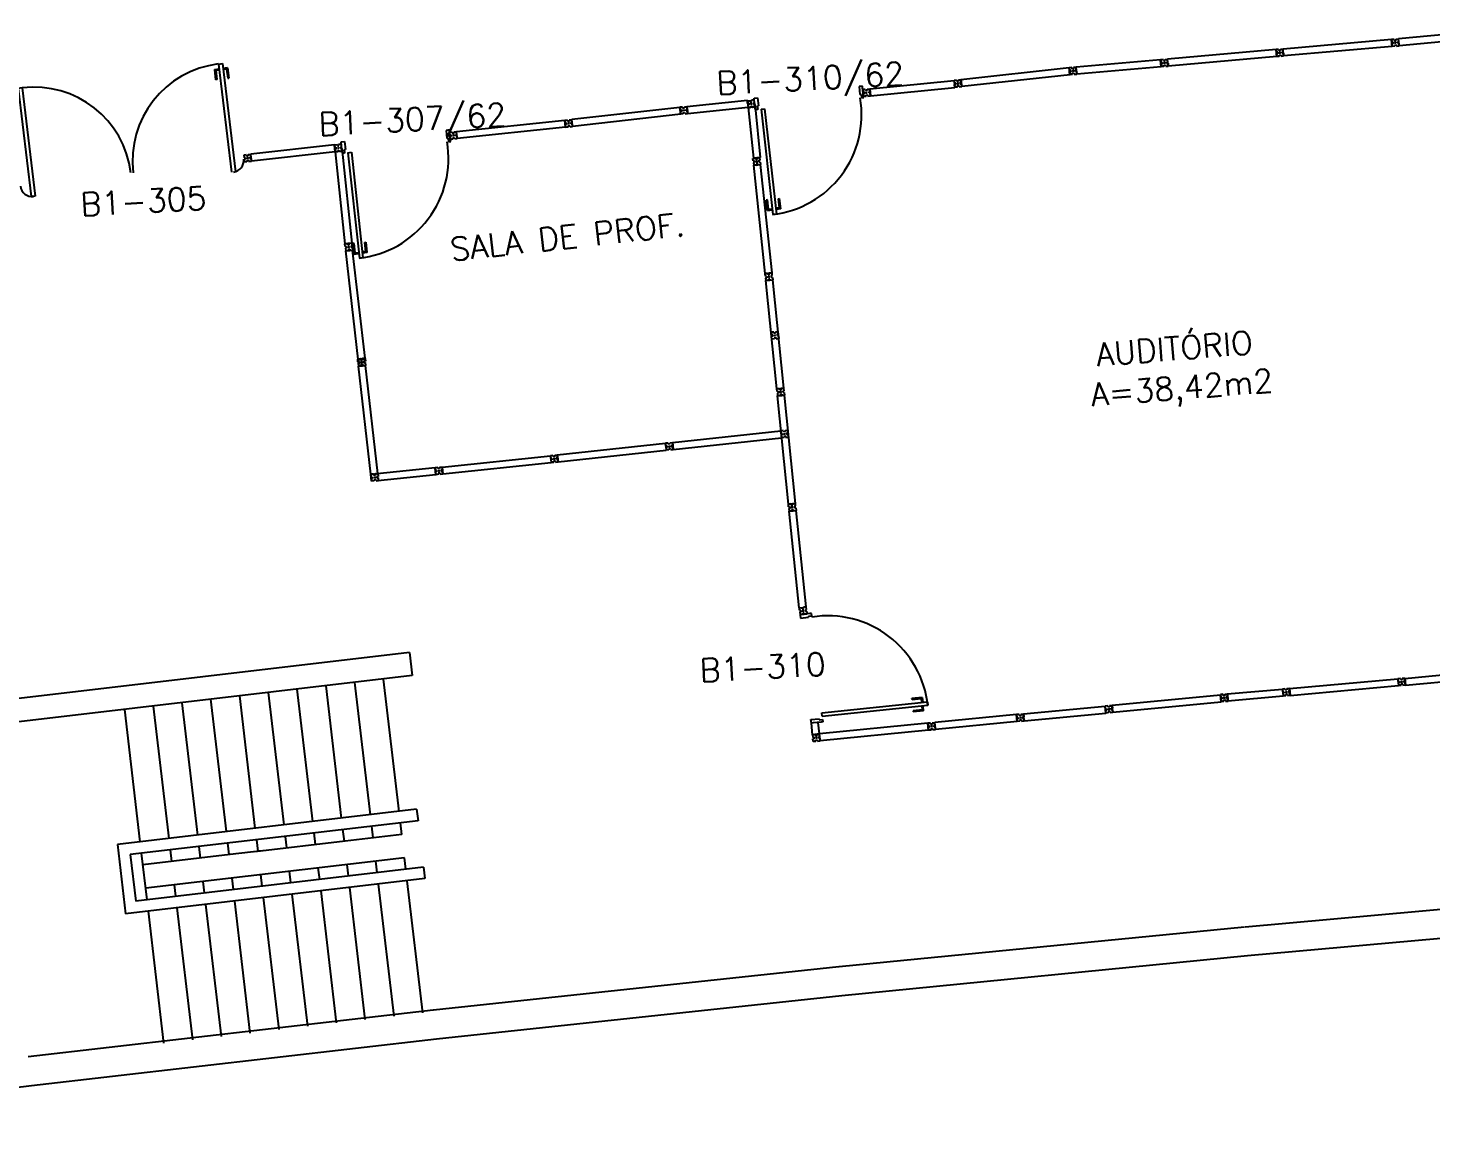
# Model space of a CAD drawing. Header units: millimetres. Extents: x 2958 to 3256, y 1036 to 1150.
# Drawn here: x 3063.24 to 3075.35, y 1120.84 to 1130.4 of the extents above; entities that cross this region are included whole.
import ezdxf

# ---------------------------------------------------------------- set-up
doc = ezdxf.new("R2010")
doc.units = ezdxf.units.MM
for name, color, linetype in [('BANC', 2, 'Continuous'), ('DIV', 2, 'Continuous'), ('ESC', 1, 'Continuous'), ('TEXTO', 2, 'Continuous'), ('TEXTO-ENDEREÇO', 2, 'Continuous'), ('ÁREA', 2, 'Continuous')]:
    doc.layers.add(name, color=color, linetype=linetype)
doc.styles.add('UNB-100', font='simplex.shx', dxfattribs={"height": 0.2})
doc.styles.add('UNB-100-1', font='simplex.shx', dxfattribs={"height": 0.2})

# ---------------------------------------------------------------- blocks, each defined once
blk = doc.blocks.new('DIVMT-SLC')
for p, q in [((-0.03, 0.03), (-0.03, 0.006)), ((-0.008, 0.03), (-0.03, 0.03)), ((-0.0185, 0.006), (-0.03, 0.006)), ((-0.0185, -0.006), (-0.0185, 0.006)), ((-0.008, 0.03), (-0.008, 0.02)), ((-0.008, 0.02), (0.008, 0.02)), ((-0.0051, 0), (0.0051, 0)), ((0.0051, 0), (-0.0051, 0)), ((-0.0051, 0), (0.0051, 0)), ((0, -0.0051), (0, 0.0051)), ((0, 0.0051), (0, -0.0051)), ((0.008, 0.03), (0.008, 0.02)), ((0.008, 0.03), (0.03, 0.03)), ((0.0205, 0.006), (0.03, 0.006)), ((0.0205, -0.006), (0.0205, 0.006)), ((0.0205, 0.006), (0.0205, -0.006)), ((0.0205, 0.006), (0.03, 0.006)), ((0.97, 0.03), (0.03, 0.03)), ((0.03, 0.006), (0.03, 0.03)), ((0.03, -0.03), (0.03, 0.03)), ((0.03, -0.005), (0.03, 0.005)), ((0.97, -0.03), (0.97, 0.03)), ((0.97, 0.03), (0.97, 0.009)), ((0.97, 0.009), (0.97, 0.027)), ((0.9795, 0.006), (0.97, 0.006)), ((0.97, -0.005), (0.97, 0.005)), ((0.9795, 0.006), (0.9795, -0.006)), ((1.0051, 0), (0.9949, 0)), ((1, 0.0051), (1, -0.0051)), ((-0.0185, -0.006), (-0.03, -0.006)), ((-0.03, -0.03), (-0.03, -0.006)), ((-0.008, -0.03), (-0.03, -0.03)), ((-0.008, -0.03), (-0.008, -0.02)), ((-0.008, -0.02), (0.008, -0.02)), ((0.008, -0.03), (0.008, -0.02)), ((0.008, -0.03), (0.03, -0.03)), ((0.0205, -0.006), (0.03, -0.006)), ((0.0205, -0.006), (0.03, -0.006)), ((0.03, -0.006), (0.03, -0.03)), ((0.97, -0.03), (0.03, -0.03)), ((0.9795, -0.006), (0.97, -0.006)), ((0.97, -0.009), (0.97, -0.027))]:
    blk.add_line(p, q)
blk = doc.blocks.new('PDV2D-SLC')
at = {"layer": 'DIV'}
for p, q in [((0.03, 0.05), (0.06, 0.05)), ((0.03, 0.035), (0.03, 0.05)), ((0.03, -0.035), (0.03, 0.035)), ((0.06, 0.05), (0.06, -0.02)), ((0.941, 0.05), (0.941, -0.02)), ((0.971, 0.05), (0.941, 0.05)), ((0.971, 0.035), (0.971, 0.05)), ((0.971, -0.035), (0.971, 0.035)), ((0.03, -0.05), (0.03, -0.035)), ((0.05, -0.05), (0.03, -0.05)), ((0.05, -0.02), (0.06, -0.02)), ((0.05, -0.02), (0.05, -0.05)), ((0.079, -0.05), (0.109, -0.05)), ((0.079, -0.05), (0.079, -0.965)), ((0.109, -0.05), (0.109, -0.965)), ((0.951, -0.02), (0.941, -0.02)), ((0.951, -0.02), (0.951, -0.05)), ((0.951, -0.05), (0.971, -0.05)), ((0.971, -0.05), (0.971, -0.035)), ((0.109, -0.965), (0.079, -0.965))]:
    blk.add_line(p, q, dxfattribs=at)
at = {"layer": 'DIV', "color": 1}
for p, q in [((0.036, -0.925), (0.036, -0.835)), ((0.046, -0.835), (0.036, -0.835)), ((0.046, -0.915), (0.046, -0.835)), ((0.141, -0.915), (0.141, -0.835)), ((0.141, -0.835), (0.151, -0.835)), ((0.151, -0.925), (0.151, -0.835)), ((0.036, -0.925), (0.076, -0.925)), ((0.046, -0.915), (0.076, -0.915)), ((0.141, -0.915), (0.111, -0.915)), ((0.151, -0.925), (0.111, -0.925))]:
    blk.add_line(p, q, dxfattribs=at)
blk.add_arc((0.076, -0.1), 0.865, 270, 3.3214, dxfattribs=at)
blk = doc.blocks.new('PDVDP-SLC')
for p, q in [((0.112, 0.84), (0.112, -0.1)), ((0.147, 0.84), (0.112, 0.84)), ((0.147, 0.84), (0.147, -0.1)), ((1.853, 0.84), (1.888, 0.84)), ((1.853, 0.84), (1.853, -0.1)), ((1.888, 0.84), (1.888, -0.1)), ((0.009, 0), (-0.009, 0)), ((0, -0.012), (0, 0.01)), ((0.147, -0.1), (0.112, -0.1))]:
    blk.add_line(p, q)
for centre, radius, start, end in [((0.148, -0.002), 0.843, 0, 90), ((1.853, -0.002), 0.843, 90, 180), ((0.131, 0), 0.101, 180, 270), ((1.87, 0), 0.101, 270, 0)]:
    blk.add_arc(centre, radius, start, end)
blk = doc.blocks.new('ESCBSL-SLC')
for p, q in [((0.005, 3.105), (4.007, 3.105)), ((0.005, 3.105), (0.005, 2.905)), ((4.007, 3.105), (4.007, 0.005)), ((0.005, 2.905), (4.007, 2.905)), ((0.254, 1.755), (0.254, 2.905)), ((0.504, 1.755), (0.504, 2.905)), ((0.754, 1.755), (0.754, 2.905)), ((1.004, 1.755), (1.004, 2.905)), ((1.254, 1.755), (1.254, 2.905)), ((1.504, 1.755), (1.504, 2.905)), ((1.754, 1.755), (1.754, 2.905)), ((2.004, 1.755), (2.004, 2.905)), ((2.254, 1.755), (2.254, 2.905)), ((2.504, 1.755), (2.504, 2.905)), ((3.807, 2.905), (3.807, 0.005)), ((3.927, 2.905), (3.927, 0.005)), ((0.102, 1.755), (2.702, 1.755)), ((0.102, 1.755), (0.102, 1.655)), ((2.702, 1.755), (2.702, 1.152)), ((0.102, 1.655), (2.602, 1.655)), ((0.254, 1.555), (0.254, 1.655)), ((0.504, 1.555), (0.504, 1.655)), ((0.754, 1.555), (0.754, 1.655)), ((1.004, 1.555), (1.004, 1.655)), ((1.254, 1.555), (1.254, 1.655)), ((1.504, 1.555), (1.504, 1.655)), ((1.754, 1.555), (1.754, 1.655)), ((2.004, 1.555), (2.004, 1.655)), ((2.254, 1.555), (2.254, 1.655)), ((2.504, 1.252), (2.504, 1.655)), ((2.602, 1.655), (2.602, 1.252)), ((0.254, 1.555), (0.747, 1.555)), ((0.747, 1.555), (1.533, 1.555)), ((1.468, 1.555), (1.745, 1.555)), ((1.745, 1.555), (2.504, 1.555)), ((0.254, 1.352), (2.504, 1.352)), ((0.254, 1.252), (0.254, 1.352)), ((0.504, 1.252), (0.504, 1.352)), ((0.754, 1.252), (0.754, 1.352)), ((1.004, 1.252), (1.004, 1.352)), ((1.254, 1.252), (1.254, 1.352)), ((1.504, 1.252), (1.504, 1.352)), ((1.754, 1.252), (1.754, 1.352)), ((2.004, 1.252), (2.004, 1.352)), ((2.254, 1.252), (2.254, 1.352)), ((0.102, 1.252), (2.602, 1.252)), ((0.102, 1.252), (0.102, 1.152)), ((0.102, 1.152), (2.702, 1.152)), ((0.254, 0.005), (0.254, 1.152)), ((0.504, 0.005), (0.504, 1.152)), ((0.754, 0.005), (0.754, 1.152)), ((1.004, 0.005), (1.004, 1.152)), ((1.254, 0.005), (1.254, 1.152)), ((1.504, 0.005), (1.504, 1.152)), ((1.754, 0.005), (1.754, 1.152)), ((2.004, 0.005), (2.004, 1.152)), ((2.254, 0.005), (2.254, 1.152)), ((2.504, 0.005), (2.504, 1.152))]:
    blk.add_line(p, q)
blk = doc.blocks.new('MTT-SLC')
for p, q in [((-0.008, 0.03), (-0.03, 0.03)), ((-0.03, 0.03), (-0.03, 0.006)), ((-0.0185, 0.006), (-0.03, 0.006)), ((-0.0185, -0.006), (-0.0185, 0.006)), ((-0.008, 0.03), (-0.008, 0.02)), ((-0.008, 0.02), (0.008, 0.02)), ((-0.0051, 0), (0.0051, 0)), ((0, -0.0051), (0, 0.0051)), ((0.008, 0.03), (0.03, 0.03)), ((0.008, 0.03), (0.008, 0.02)), ((0.0205, -0.006), (0.0205, 0.006)), ((0.0205, 0.006), (0.03, 0.006)), ((0.03, 0.006), (0.03, 0.03)), ((-0.03, -0.03), (-0.03, -0.006)), ((-0.0185, -0.006), (-0.03, -0.006)), ((-0.008, -0.03), (-0.03, -0.03)), ((-0.008, -0.02), (0.008, -0.02)), ((-0.008, -0.03), (-0.008, -0.02)), ((0.008, -0.03), (0.008, -0.02)), ((0.008, -0.03), (0.03, -0.03)), ((0.0205, -0.006), (0.03, -0.006)), ((0.03, -0.006), (0.03, -0.03))]:
    blk.add_line(p, q)
blk = doc.blocks.new('MDIVMT-SLC')
for p, q in [((-0.03, 0.03), (-0.03, 0.006)), ((-0.008, 0.03), (-0.03, 0.03)), ((-0.0185, 0.006), (-0.03, 0.006)), ((-0.0185, -0.006), (-0.0185, 0.006)), ((-0.008, 0.03), (-0.008, 0.02)), ((-0.008, 0.02), (0.008, 0.02)), ((-0.0051, 0), (0.0051, 0)), ((-0.0051, 0), (0.0051, 0)), ((0, -0.0051), (0, 0.0051)), ((0, -0.0051), (0, 0.0051)), ((0.008, 0.03), (0.008, 0.02)), ((0.008, 0.03), (0.03, 0.03)), ((0.0205, 0.006), (0.03, 0.006)), ((0.0205, -0.006), (0.0205, 0.006)), ((0.0205, 0.006), (0.03, 0.006)), ((0.0205, -0.006), (0.0205, 0.006)), ((0.03, 0.03), (0.03, -0.03)), ((0.03, 0.03), (0.47, 0.03)), ((0.03, 0.006), (0.03, 0.03)), ((0.03, 0.009), (0.03, 0.027)), ((0.03, 0.005), (0.03, -0.005)), ((0.47, 0.03), (0.47, -0.03)), ((0.4795, 0.006), (0.47, 0.006)), ((0.47, 0.005), (0.47, -0.005)), ((0.4795, -0.006), (0.4795, 0.006)), ((0.4949, 0), (0.5051, 0)), ((0.5051, 0), (0.4949, 0)), ((0.5, -0.0051), (0.5, 0.0051)), ((-0.0185, -0.006), (-0.03, -0.006)), ((-0.03, -0.03), (-0.03, -0.006)), ((-0.008, -0.03), (-0.03, -0.03)), ((-0.008, -0.03), (-0.008, -0.02)), ((-0.008, -0.02), (0.008, -0.02)), ((0.008, -0.03), (0.008, -0.02)), ((0.008, -0.03), (0.03, -0.03)), ((0.0205, -0.006), (0.03, -0.006)), ((0.0205, -0.006), (0.03, -0.006)), ((0.03, -0.006), (0.03, -0.03)), ((0.03, -0.03), (0.03, -0.009)), ((0.03, -0.009), (0.03, -0.027)), ((0.03, -0.03), (0.47, -0.03)), ((0.4795, -0.006), (0.47, -0.006))]:
    blk.add_line(p, q)

msp = doc.modelspace()

# ---------------------------------------------------------------- linework, layer by layer
at = {"color": 2}
for p, q in [((3069.804, 1126.293), (3069.828, 1126.296)), ((3069.806, 1126.271), (3069.804, 1126.293)), ((3069.829, 1126.284), (3069.828, 1126.296)), ((3069.864, 1126.299), (3069.84, 1126.297)), ((3069.841, 1126.285), (3069.84, 1126.297)), ((3069.866, 1126.278), (3069.864, 1126.299)), ((3069.806, 1126.271), (3069.816, 1126.272)), ((3069.808, 1126.255), (3069.818, 1126.256)), ((3069.808, 1126.255), (3069.81, 1126.233)), ((3069.81, 1126.233), (3069.87, 1126.24)), ((3069.834, 1126.236), (3069.81, 1126.233)), ((3069.898, 1125.4), (3069.81, 1126.233)), ((3069.816, 1126.272), (3069.818, 1126.256)), ((3069.829, 1126.284), (3069.841, 1126.285)), ((3069.832, 1126.266), (3069.842, 1126.267)), ((3069.842, 1126.267), (3069.832, 1126.266)), ((3069.833, 1126.245), (3069.845, 1126.247)), ((3069.845, 1126.247), (3069.833, 1126.245)), ((3069.833, 1126.245), (3069.834, 1126.236)), ((3069.833, 1126.245), (3069.834, 1126.236)), ((3069.835, 1126.236), (3069.845, 1126.237)), ((3069.837, 1126.272), (3069.838, 1126.261)), ((3069.838, 1126.261), (3069.837, 1126.272)), ((3069.837, 1126.272), (3069.838, 1126.261)), ((3069.845, 1126.247), (3069.846, 1126.237)), ((3069.845, 1126.247), (3069.846, 1126.237)), ((3069.846, 1126.237), (3069.87, 1126.24)), ((3069.866, 1126.278), (3069.856, 1126.277)), ((3069.856, 1126.277), (3069.858, 1126.261)), ((3069.868, 1126.262), (3069.858, 1126.261)), ((3069.868, 1126.262), (3069.87, 1126.24)), ((3069.958, 1125.406), (3069.87, 1126.24)), ((3069.899, 1125.4), (3069.923, 1125.402)), ((3069.901, 1125.378), (3069.899, 1125.4)), ((3069.901, 1125.378), (3069.911, 1125.379)), ((3069.903, 1125.362), (3069.913, 1125.363)), ((3069.903, 1125.362), (3069.905, 1125.34)), ((3069.905, 1125.34), (3069.965, 1125.346)), ((3069.929, 1125.342), (3069.905, 1125.34)), ((3069.911, 1125.379), (3069.913, 1125.363)), ((3069.924, 1125.391), (3069.923, 1125.402)), ((3069.924, 1125.391), (3069.936, 1125.392)), ((3069.927, 1125.372), (3069.937, 1125.373)), ((3069.937, 1125.373), (3069.927, 1125.372)), ((3069.928, 1125.352), (3069.94, 1125.353)), ((3069.94, 1125.353), (3069.928, 1125.352)), ((3069.928, 1125.352), (3069.929, 1125.342)), ((3069.928, 1125.352), (3069.929, 1125.342)), ((3069.93, 1125.343), (3069.94, 1125.344)), ((3069.931, 1125.378), (3069.932, 1125.368)), ((3069.932, 1125.368), (3069.931, 1125.378)), ((3069.931, 1125.378), (3069.932, 1125.368)), ((3069.958, 1125.406), (3069.934, 1125.403)), ((3069.936, 1125.392), (3069.934, 1125.403)), ((3069.94, 1125.353), (3069.941, 1125.344)), ((3069.94, 1125.353), (3069.941, 1125.344)), ((3069.941, 1125.344), (3069.965, 1125.346)), ((3069.961, 1125.384), (3069.951, 1125.383)), ((3069.951, 1125.383), (3069.952, 1125.367)), ((3069.962, 1125.368), (3069.952, 1125.367)), ((3069.961, 1125.384), (3069.958, 1125.406)), ((3069.962, 1125.368), (3069.965, 1125.346))]:
    msp.add_line(p, q, dxfattribs=at)
for p, q in [((3070.012, 1124.304), (3070.002, 1124.404)), ((3070.072, 1124.31), (3070.062, 1124.41)), ((3070.012, 1124.304), (3070.072, 1124.31)), ((3070.033, 1124.306), (3070.015, 1124.304)), ((3070.037, 1124.297), (3070.036, 1124.307)), ((3070.037, 1124.307), (3070.047, 1124.308)), ((3070.049, 1124.298), (3070.037, 1124.297)), ((3070.05, 1124.278), (3070.04, 1124.277)), ((3070.046, 1124.272), (3070.045, 1124.282)), ((3070.049, 1124.298), (3070.048, 1124.308)), ((3070.051, 1124.308), (3070.069, 1124.31)), ((3070.072, 1124.31), (3070.051, 1124.308))]:
    msp.add_line(p, q)
at = {"layer": 'BANC'}
for p, q in [((3077.249, 1122.958), (3073.745, 1122.644)), ((3077.271, 1122.709), (3073.767, 1122.395)), ((3073.742, 1122.644), (3070.241, 1122.3)), ((3070.239, 1122.3), (3066.74, 1121.926)), ((3073.767, 1122.395), (3070.265, 1122.051)), ((3070.265, 1122.051), (3066.767, 1121.677)), ((3066.738, 1121.926), (3063.243, 1121.522)), ((3066.767, 1121.677), (3063.272, 1121.274)), ((3063.272, 1121.274), (3059.78, 1120.841))]:
    msp.add_line(p, q, dxfattribs=at)
at = {"layer": 'DIV'}
for p, q in [((3064.85, 1130.046), (3064.889, 1130.051)), ((3064.85, 1130.046), (3064.86, 1129.957)), ((3064.964, 1130.06), (3064.924, 1130.055)), ((3064.955, 1130.049), (3064.925, 1130.045)), ((3064.955, 1130.049), (3064.965, 1129.969)), ((3064.964, 1130.06), (3064.975, 1129.971)), ((3072.25, 1130.062), (3072.228, 1130.06)), ((3072.228, 1130.06), (3072.23, 1130.036)), ((3072.25, 1130.062), (3072.251, 1130.052)), ((3072.251, 1130.052), (3072.267, 1130.054)), ((3072.266, 1130.064), (3072.288, 1130.065)), ((3072.266, 1130.064), (3072.267, 1130.054)), ((3073.017, 1130.129), (3072.288, 1130.065)), ((3072.29, 1130.042), (3072.288, 1130.065)), ((3072.293, 1130.006), (3072.288, 1130.065)), ((3073.022, 1130.069), (3072.293, 1130.006)), ((3073.022, 1130.069), (3073.017, 1130.129)), ((3073.017, 1130.129), (3073.019, 1130.108)), ((3073.019, 1130.108), (3073.017, 1130.126)), ((3073.029, 1130.106), (3073.019, 1130.105)), ((3073.02, 1130.094), (3073.019, 1130.104)), ((3073.03, 1130.094), (3073.02, 1130.093)), ((3073.021, 1130.09), (3073.022, 1130.072)), ((3073.029, 1130.106), (3073.03, 1130.094)), ((3073.055, 1130.102), (3073.045, 1130.102)), ((3073.049, 1130.107), (3073.05, 1130.097)), ((3064.87, 1129.958), (3064.86, 1129.957)), ((3064.861, 1130.038), (3064.891, 1130.041)), ((3064.861, 1130.038), (3064.87, 1129.958)), ((3064.965, 1129.969), (3064.974, 1129.971)), ((3070.506, 1129.877), (3071.234, 1129.951)), ((3071.234, 1129.951), (3071.24, 1129.891)), ((3071.246, 1129.928), (3071.236, 1129.927)), ((3071.237, 1129.926), (3071.238, 1129.916)), ((3071.247, 1129.916), (3071.246, 1129.928)), ((3071.262, 1129.923), (3071.272, 1129.924)), ((3071.272, 1129.924), (3071.262, 1129.923)), ((3071.272, 1129.924), (3071.262, 1129.923)), ((3071.262, 1129.923), (3071.272, 1129.924)), ((3071.266, 1129.929), (3071.267, 1129.919)), ((3071.267, 1129.919), (3071.266, 1129.929)), ((3071.287, 1129.932), (3071.296, 1129.933)), ((3071.287, 1129.932), (3071.288, 1129.92)), ((3071.3, 1129.897), (3071.294, 1129.956)), ((3071.297, 1129.922), (3071.296, 1129.932)), ((3072.241, 1130.037), (3072.23, 1130.036)), ((3072.242, 1130.025), (3072.231, 1130.024)), ((3072.233, 1130), (3072.231, 1130.024)), ((3072.255, 1130.002), (3072.233, 1130)), ((3072.242, 1130.025), (3072.241, 1130.037)), ((3072.254, 1130.012), (3072.27, 1130.014)), ((3072.255, 1130.002), (3072.254, 1130.012)), ((3072.255, 1130.032), (3072.265, 1130.033)), ((3072.265, 1130.033), (3072.255, 1130.032)), ((3072.255, 1130.032), (3072.265, 1130.033)), ((3072.261, 1130.028), (3072.26, 1130.038)), ((3072.26, 1130.038), (3072.261, 1130.028)), ((3072.271, 1130.004), (3072.27, 1130.014)), ((3072.271, 1130.004), (3072.293, 1130.006)), ((3072.28, 1130.041), (3072.29, 1130.042)), ((3072.28, 1130.041), (3072.29, 1130.042)), ((3072.281, 1130.029), (3072.28, 1130.041)), ((3072.28, 1130.041), (3072.281, 1130.029)), ((3072.281, 1130.029), (3072.291, 1130.03)), ((3072.281, 1130.029), (3072.291, 1130.03)), ((3072.291, 1130.031), (3072.29, 1130.041)), ((3072.291, 1130.03), (3072.293, 1130.006)), ((3070.468, 1129.873), (3070.446, 1129.871)), ((3070.446, 1129.871), (3070.448, 1129.847)), ((3070.46, 1129.848), (3070.448, 1129.847)), ((3070.461, 1129.836), (3070.449, 1129.835)), ((3070.452, 1129.811), (3070.449, 1129.835)), ((3070.474, 1129.813), (3070.452, 1129.811)), ((3070.461, 1129.836), (3070.46, 1129.848)), ((3070.468, 1129.873), (3070.469, 1129.863)), ((3070.469, 1129.863), (3070.485, 1129.865)), ((3070.473, 1129.823), (3070.489, 1129.825)), ((3070.474, 1129.813), (3070.473, 1129.823)), ((3070.474, 1129.844), (3070.484, 1129.845)), ((3070.474, 1129.844), (3070.484, 1129.845)), ((3070.479, 1129.839), (3070.478, 1129.849)), ((3070.479, 1129.839), (3070.478, 1129.849)), ((3070.484, 1129.875), (3070.506, 1129.877)), ((3070.484, 1129.875), (3070.485, 1129.865)), ((3070.49, 1129.815), (3070.489, 1129.825)), ((3070.49, 1129.815), (3070.512, 1129.817)), ((3070.499, 1129.852), (3070.508, 1129.853)), ((3070.499, 1129.852), (3070.508, 1129.853)), ((3070.5, 1129.84), (3070.499, 1129.852)), ((3070.5, 1129.84), (3070.499, 1129.852)), ((3070.5, 1129.84), (3070.509, 1129.841)), ((3070.5, 1129.84), (3070.509, 1129.841)), ((3070.508, 1129.853), (3070.506, 1129.877)), ((3070.506, 1129.877), (3070.512, 1129.817)), ((3070.508, 1129.856), (3070.506, 1129.874)), ((3070.508, 1129.852), (3070.509, 1129.842)), ((3070.509, 1129.841), (3070.512, 1129.817)), ((3070.509, 1129.838), (3070.511, 1129.82)), ((3070.512, 1129.817), (3070.509, 1129.838)), ((3070.512, 1129.817), (3071.24, 1129.891)), ((3071.247, 1129.916), (3071.238, 1129.915)), ((3071.288, 1129.92), (3071.297, 1129.921)), ((3068.89, 1129.721), (3068.868, 1129.719)), ((3068.868, 1129.719), (3068.871, 1129.695)), ((3068.882, 1129.696), (3068.871, 1129.695)), ((3068.883, 1129.684), (3068.872, 1129.683)), ((3068.874, 1129.659), (3068.872, 1129.683)), ((3068.883, 1129.684), (3068.882, 1129.696)), ((3068.89, 1129.721), (3068.891, 1129.711)), ((3068.891, 1129.711), (3068.907, 1129.713)), ((3068.896, 1129.692), (3068.906, 1129.693)), ((3068.896, 1129.692), (3068.906, 1129.693)), ((3068.902, 1129.687), (3068.901, 1129.697)), ((3068.902, 1129.687), (3068.901, 1129.697)), ((3068.906, 1129.723), (3068.928, 1129.725)), ((3068.906, 1129.723), (3068.907, 1129.713)), ((3068.921, 1129.7), (3068.931, 1129.701)), ((3068.921, 1129.7), (3068.931, 1129.701)), ((3068.922, 1129.688), (3068.921, 1129.7)), ((3068.922, 1129.688), (3068.921, 1129.7)), ((3068.922, 1129.688), (3068.932, 1129.689)), ((3068.922, 1129.688), (3068.932, 1129.689)), ((3068.928, 1129.725), (3069.45, 1129.779)), ((3068.931, 1129.701), (3068.928, 1129.725)), ((3068.928, 1129.725), (3068.934, 1129.665)), ((3068.93, 1129.704), (3068.928, 1129.722)), ((3068.931, 1129.7), (3068.932, 1129.69)), ((3068.932, 1129.689), (3068.934, 1129.665)), ((3068.932, 1129.686), (3068.934, 1129.668)), ((3068.934, 1129.665), (3068.932, 1129.686)), ((3068.934, 1129.665), (3069.456, 1129.719)), ((3069.45, 1129.779), (3069.456, 1129.719)), ((3069.462, 1129.756), (3069.452, 1129.755)), ((3069.452, 1129.754), (3069.453, 1129.744)), ((3069.463, 1129.744), (3069.454, 1129.743)), ((3069.463, 1129.744), (3069.462, 1129.756)), ((3069.478, 1129.752), (3069.488, 1129.753)), ((3069.488, 1129.753), (3069.478, 1129.752)), ((3069.478, 1129.748), (3069.488, 1129.749)), ((3069.488, 1129.749), (3069.478, 1129.748)), ((3069.483, 1129.747), (3069.482, 1129.757)), ((3069.482, 1129.754), (3069.483, 1129.743)), ((3069.503, 1129.756), (3069.512, 1129.757)), ((3069.503, 1129.756), (3069.504, 1129.744)), ((3069.504, 1129.744), (3069.513, 1129.745)), ((3069.516, 1129.722), (3069.51, 1129.781)), ((3069.513, 1129.746), (3069.512, 1129.756)), ((3068.896, 1129.661), (3068.874, 1129.659)), ((3068.895, 1129.671), (3068.911, 1129.673)), ((3068.896, 1129.661), (3068.895, 1129.671)), ((3068.912, 1129.663), (3068.911, 1129.673)), ((3068.912, 1129.663), (3068.934, 1129.665)), ((3065.886, 1129.394), (3065.163, 1129.313)), ((3065.893, 1129.335), (3065.169, 1129.254)), ((3065.886, 1129.394), (3065.91, 1129.397)), ((3065.889, 1129.372), (3065.886, 1129.394)), ((3065.886, 1129.394), (3065.888, 1129.373)), ((3065.893, 1129.335), (3065.886, 1129.394)), ((3065.888, 1129.373), (3065.886, 1129.391)), ((3065.889, 1129.372), (3065.899, 1129.374)), ((3065.898, 1129.372), (3065.889, 1129.37)), ((3065.89, 1129.36), (3065.889, 1129.369)), ((3065.9, 1129.36), (3065.89, 1129.359)), ((3065.89, 1129.357), (3065.9, 1129.358)), ((3065.89, 1129.357), (3065.893, 1129.335)), ((3065.89, 1129.356), (3065.892, 1129.338)), ((3065.952, 1129.341), (3065.893, 1129.335)), ((3065.917, 1129.337), (3065.893, 1129.335)), ((3065.893, 1129.335), (3065.914, 1129.337)), ((3065.893, 1129.335), (3065.977, 1128.539)), ((3065.914, 1129.337), (3065.896, 1129.335)), ((3065.898, 1129.372), (3065.9, 1129.36)), ((3065.899, 1129.374), (3065.9, 1129.358)), ((3065.911, 1129.386), (3065.91, 1129.397)), ((3065.911, 1129.386), (3065.923, 1129.387)), ((3065.914, 1129.367), (3065.924, 1129.368)), ((3065.914, 1129.367), (3065.924, 1129.368)), ((3065.924, 1129.368), (3065.914, 1129.367)), ((3065.916, 1129.347), (3065.928, 1129.348)), ((3065.916, 1129.347), (3065.928, 1129.348)), ((3065.916, 1129.347), (3065.917, 1129.337)), ((3065.916, 1129.347), (3065.917, 1129.337)), ((3065.928, 1129.339), (3065.918, 1129.337)), ((3065.919, 1129.373), (3065.92, 1129.363)), ((3065.919, 1129.373), (3065.92, 1129.363)), ((3065.919, 1129.373), (3065.92, 1129.363)), ((3065.946, 1129.401), (3065.922, 1129.398)), ((3065.923, 1129.387), (3065.922, 1129.398)), ((3065.928, 1129.348), (3065.929, 1129.339)), ((3065.928, 1129.348), (3065.929, 1129.339)), ((3065.929, 1129.339), (3065.952, 1129.341)), ((3065.932, 1129.339), (3065.949, 1129.341)), ((3065.948, 1129.379), (3065.938, 1129.378)), ((3065.938, 1129.378), (3065.94, 1129.362)), ((3065.95, 1129.363), (3065.94, 1129.362)), ((3065.948, 1129.379), (3065.946, 1129.401)), ((3065.95, 1129.363), (3065.952, 1129.341)), ((3065.952, 1129.341), (3066.036, 1128.546)), ((3065.125, 1129.309), (3065.103, 1129.306)), ((3065.103, 1129.306), (3065.106, 1129.283)), ((3065.117, 1129.284), (3065.106, 1129.283)), ((3065.118, 1129.272), (3065.107, 1129.271)), ((3065.11, 1129.247), (3065.107, 1129.271)), ((3065.131, 1129.249), (3065.11, 1129.247)), ((3065.118, 1129.272), (3065.117, 1129.284)), ((3065.125, 1129.309), (3065.126, 1129.299)), ((3065.126, 1129.299), (3065.142, 1129.301)), ((3065.13, 1129.259), (3065.146, 1129.261)), ((3065.131, 1129.249), (3065.13, 1129.259)), ((3065.131, 1129.279), (3065.141, 1129.281)), ((3065.141, 1129.281), (3065.131, 1129.279)), ((3065.131, 1129.279), (3065.141, 1129.281)), ((3065.136, 1129.285), (3065.137, 1129.275)), ((3065.137, 1129.275), (3065.136, 1129.285)), ((3065.141, 1129.311), (3065.163, 1129.313)), ((3065.141, 1129.311), (3065.142, 1129.301)), ((3065.147, 1129.251), (3065.146, 1129.261)), ((3065.147, 1129.251), (3065.169, 1129.254)), ((3065.156, 1129.288), (3065.165, 1129.289)), ((3065.156, 1129.288), (3065.165, 1129.289)), ((3065.156, 1129.288), (3065.157, 1129.276)), ((3065.157, 1129.276), (3065.156, 1129.288)), ((3065.157, 1129.276), (3065.167, 1129.277)), ((3065.157, 1129.276), (3065.167, 1129.277)), ((3065.169, 1129.254), (3065.163, 1129.313)), ((3065.165, 1129.289), (3065.163, 1129.313)), ((3065.166, 1129.278), (3065.165, 1129.288)), ((3065.167, 1129.277), (3065.169, 1129.254)), ((3066.036, 1128.546), (3065.977, 1128.539)), ((3066.002, 1128.532), (3066, 1128.542)), ((3066.011, 1128.543), (3066.001, 1128.542)), ((3066.002, 1128.532), (3066.013, 1128.534)), ((3066.005, 1128.512), (3066.015, 1128.513)), ((3066.01, 1128.508), (3066.009, 1128.518)), ((3066.009, 1128.518), (3066.01, 1128.508)), ((3066.013, 1128.534), (3066.012, 1128.543)), ((3066.113, 1127.548), (3066.091, 1127.546)), ((3066.093, 1127.522), (3066.091, 1127.546)), ((3066.097, 1127.486), (3066.091, 1127.546)), ((3066.091, 1127.546), (3066.093, 1127.525)), ((3066.093, 1127.525), (3066.091, 1127.543)), ((3066.103, 1127.523), (3066.093, 1127.522)), ((3066.103, 1127.523), (3066.093, 1127.522)), ((3066.095, 1127.511), (3066.094, 1127.521)), ((3066.104, 1127.511), (3066.095, 1127.51)), ((3066.104, 1127.511), (3066.095, 1127.51)), ((3066.095, 1127.51), (3066.097, 1127.486)), ((3066.095, 1127.507), (3066.097, 1127.489)), ((3066.103, 1127.523), (3066.104, 1127.511)), ((3066.103, 1127.523), (3066.104, 1127.511)), ((3066.113, 1127.548), (3066.114, 1127.538)), ((3066.13, 1127.54), (3066.114, 1127.538)), ((3066.129, 1127.52), (3066.119, 1127.519)), ((3066.129, 1127.52), (3066.119, 1127.519)), ((3066.123, 1127.524), (3066.124, 1127.514)), ((3066.123, 1127.524), (3066.124, 1127.514)), ((3066.129, 1127.55), (3066.151, 1127.552)), ((3066.129, 1127.55), (3066.13, 1127.54)), ((3066.142, 1127.527), (3066.153, 1127.528)), ((3066.142, 1127.527), (3066.143, 1127.515)), ((3066.143, 1127.515), (3066.154, 1127.516)), ((3066.151, 1127.552), (3066.153, 1127.528)), ((3066.157, 1127.492), (3066.154, 1127.516)), ((3066.119, 1127.488), (3066.097, 1127.486)), ((3066.134, 1127.5), (3066.118, 1127.498)), ((3066.119, 1127.488), (3066.118, 1127.498)), ((3066.135, 1127.49), (3066.134, 1127.5)), ((3066.135, 1127.49), (3066.157, 1127.492)), ((3066.223, 1126.553), (3066.201, 1126.551)), ((3066.204, 1126.527), (3066.201, 1126.551)), ((3066.207, 1126.491), (3066.201, 1126.551)), ((3066.201, 1126.551), (3066.204, 1126.53)), ((3066.204, 1126.53), (3066.202, 1126.548)), ((3066.223, 1126.553), (3066.224, 1126.543)), ((3066.24, 1126.545), (3066.224, 1126.543)), ((3066.239, 1126.555), (3066.261, 1126.557)), ((3066.239, 1126.555), (3066.24, 1126.545)), ((3066.252, 1126.532), (3066.263, 1126.533)), ((3066.755, 1126.608), (3066.255, 1126.554)), ((3066.755, 1126.608), (3066.255, 1126.554)), ((3066.261, 1126.557), (3066.263, 1126.533)), ((3066.761, 1126.548), (3066.261, 1126.494)), ((3066.777, 1126.61), (3066.755, 1126.608)), ((3066.758, 1126.584), (3066.755, 1126.608)), ((3066.761, 1126.548), (3066.755, 1126.608)), ((3066.755, 1126.608), (3066.757, 1126.587)), ((3066.757, 1126.587), (3066.756, 1126.605)), ((3066.767, 1126.585), (3066.758, 1126.584)), ((3066.767, 1126.585), (3066.758, 1126.584)), ((3066.759, 1126.573), (3066.758, 1126.583)), ((3066.768, 1126.573), (3066.759, 1126.572)), ((3066.768, 1126.573), (3066.759, 1126.572)), ((3066.759, 1126.572), (3066.761, 1126.548)), ((3066.759, 1126.569), (3066.761, 1126.551)), ((3066.783, 1126.551), (3066.761, 1126.548)), ((3066.767, 1126.585), (3066.768, 1126.573)), ((3066.767, 1126.585), (3066.768, 1126.573)), ((3066.777, 1126.61), (3066.778, 1126.6)), ((3066.794, 1126.602), (3066.778, 1126.6)), ((3066.798, 1126.562), (3066.782, 1126.561)), ((3066.783, 1126.551), (3066.782, 1126.561)), ((3066.793, 1126.582), (3066.783, 1126.581)), ((3066.793, 1126.582), (3066.783, 1126.581)), ((3066.788, 1126.586), (3066.789, 1126.576)), ((3066.788, 1126.586), (3066.789, 1126.576)), ((3066.793, 1126.612), (3066.815, 1126.614)), ((3066.793, 1126.612), (3066.794, 1126.602)), ((3066.799, 1126.552), (3066.798, 1126.562)), ((3066.799, 1126.552), (3066.821, 1126.555)), ((3066.806, 1126.589), (3066.817, 1126.59)), ((3066.806, 1126.589), (3066.807, 1126.577)), ((3066.807, 1126.577), (3066.819, 1126.578)), ((3066.815, 1126.614), (3066.817, 1126.59)), ((3066.821, 1126.555), (3066.819, 1126.578)), ((3066.213, 1126.528), (3066.204, 1126.527)), ((3066.213, 1126.528), (3066.204, 1126.527)), ((3066.205, 1126.516), (3066.204, 1126.526)), ((3066.214, 1126.516), (3066.205, 1126.515)), ((3066.214, 1126.516), (3066.205, 1126.515)), ((3066.205, 1126.515), (3066.207, 1126.491)), ((3066.205, 1126.512), (3066.207, 1126.494)), ((3066.229, 1126.494), (3066.207, 1126.491)), ((3066.213, 1126.528), (3066.214, 1126.516)), ((3066.213, 1126.528), (3066.214, 1126.516)), ((3066.244, 1126.505), (3066.228, 1126.504)), ((3066.229, 1126.494), (3066.228, 1126.504)), ((3066.239, 1126.525), (3066.229, 1126.524)), ((3066.239, 1126.525), (3066.229, 1126.524)), ((3066.234, 1126.529), (3066.235, 1126.519)), ((3066.234, 1126.529), (3066.235, 1126.519)), ((3066.245, 1126.495), (3066.244, 1126.505)), ((3066.245, 1126.495), (3066.267, 1126.498)), ((3066.252, 1126.532), (3066.253, 1126.52)), ((3066.253, 1126.52), (3066.265, 1126.522)), ((3066.267, 1126.498), (3066.265, 1126.522)), ((3073.56, 1124.623), (3073.57, 1124.624)), ((3073.566, 1124.618), (3073.565, 1124.628)), ((3073.585, 1124.631), (3073.595, 1124.632)), ((3073.586, 1124.619), (3073.585, 1124.631)), ((3073.586, 1124.619), (3073.596, 1124.62)), ((3073.592, 1124.656), (3074.068, 1124.698)), ((3073.592, 1124.656), (3073.598, 1124.596)), ((3073.594, 1124.635), (3073.593, 1124.653)), ((3073.595, 1124.631), (3073.596, 1124.621)), ((3073.598, 1124.596), (3073.596, 1124.617)), ((3073.596, 1124.617), (3073.598, 1124.599)), ((3073.598, 1124.596), (3074.074, 1124.638)), ((3074.09, 1124.7), (3074.068, 1124.698)), ((3074.07, 1124.674), (3074.068, 1124.698)), ((3074.068, 1124.698), (3074.074, 1124.638)), ((3074.08, 1124.675), (3074.07, 1124.674)), ((3074.08, 1124.675), (3074.07, 1124.674)), ((3074.07, 1124.673), (3074.071, 1124.663)), ((3074.081, 1124.663), (3074.071, 1124.662)), ((3074.081, 1124.663), (3074.071, 1124.662)), ((3074.071, 1124.662), (3074.074, 1124.638)), ((3074.096, 1124.64), (3074.074, 1124.638)), ((3074.08, 1124.675), (3074.081, 1124.663)), ((3074.081, 1124.663), (3074.08, 1124.675)), ((3074.09, 1124.7), (3074.091, 1124.69)), ((3074.107, 1124.692), (3074.091, 1124.69)), ((3074.111, 1124.652), (3074.095, 1124.65)), ((3074.096, 1124.64), (3074.095, 1124.65)), ((3074.106, 1124.672), (3074.096, 1124.671)), ((3074.096, 1124.671), (3074.106, 1124.672)), ((3074.106, 1124.672), (3074.096, 1124.671)), ((3074.1, 1124.676), (3074.101, 1124.666)), ((3074.101, 1124.666), (3074.1, 1124.676)), ((3074.106, 1124.702), (3074.128, 1124.704)), ((3074.106, 1124.702), (3074.107, 1124.692)), ((3074.112, 1124.642), (3074.111, 1124.652)), ((3074.112, 1124.642), (3074.133, 1124.644)), ((3074.118, 1124.679), (3074.13, 1124.68)), ((3074.118, 1124.679), (3074.12, 1124.667)), ((3074.12, 1124.667), (3074.131, 1124.668)), ((3074.128, 1124.704), (3074.13, 1124.68)), ((3074.133, 1124.644), (3074.131, 1124.668)), ((3071.773, 1124.477), (3071.068, 1124.408)), ((3071.773, 1124.477), (3071.775, 1124.456)), ((3071.779, 1124.417), (3071.773, 1124.477)), ((3071.833, 1124.483), (3072.538, 1124.551)), ((3071.838, 1124.423), (3071.833, 1124.483)), ((3071.833, 1124.483), (3071.835, 1124.462)), ((3071.835, 1124.462), (3071.833, 1124.48)), ((3071.838, 1124.423), (3072.544, 1124.491)), ((3072.56, 1124.553), (3072.538, 1124.551)), ((3072.544, 1124.491), (3072.538, 1124.551)), ((3072.54, 1124.527), (3072.538, 1124.551)), ((3072.55, 1124.528), (3072.54, 1124.527)), ((3072.55, 1124.528), (3072.54, 1124.527)), ((3072.541, 1124.516), (3072.54, 1124.526)), ((3072.551, 1124.516), (3072.542, 1124.515)), ((3072.551, 1124.516), (3072.542, 1124.515)), ((3072.542, 1124.515), (3072.544, 1124.491)), ((3072.566, 1124.494), (3072.544, 1124.491)), ((3072.55, 1124.528), (3072.551, 1124.516)), ((3072.551, 1124.516), (3072.55, 1124.528)), ((3072.56, 1124.553), (3072.561, 1124.543)), ((3072.577, 1124.545), (3072.561, 1124.543)), ((3072.581, 1124.505), (3072.565, 1124.504)), ((3072.566, 1124.494), (3072.565, 1124.504)), ((3072.576, 1124.525), (3072.566, 1124.524)), ((3072.566, 1124.524), (3072.576, 1124.525)), ((3072.576, 1124.525), (3072.566, 1124.524)), ((3072.57, 1124.529), (3072.571, 1124.519)), ((3072.571, 1124.519), (3072.57, 1124.529)), ((3072.576, 1124.555), (3072.598, 1124.557)), ((3072.576, 1124.555), (3072.577, 1124.545)), ((3072.582, 1124.495), (3072.581, 1124.505)), ((3072.582, 1124.495), (3072.604, 1124.497)), ((3072.589, 1124.532), (3072.6, 1124.533)), ((3072.59, 1124.52), (3072.589, 1124.532)), ((3072.59, 1124.52), (3072.601, 1124.521)), ((3072.598, 1124.557), (3072.6, 1124.533)), ((3072.604, 1124.497), (3072.601, 1124.521)), ((3071.03, 1124.404), (3071.008, 1124.402)), ((3071.008, 1124.402), (3071.01, 1124.378)), ((3071.022, 1124.379), (3071.01, 1124.378)), ((3071.023, 1124.367), (3071.011, 1124.366)), ((3071.014, 1124.342), (3071.011, 1124.366)), ((3071.023, 1124.367), (3071.022, 1124.379)), ((3071.03, 1124.404), (3071.031, 1124.394)), ((3071.031, 1124.394), (3071.047, 1124.396)), ((3071.035, 1124.375), (3071.046, 1124.376)), ((3071.046, 1124.376), (3071.035, 1124.375)), ((3071.035, 1124.375), (3071.046, 1124.376)), ((3071.035, 1124.354), (3071.05, 1124.356)), ((3071.036, 1124.344), (3071.035, 1124.354)), ((3071.04, 1124.38), (3071.041, 1124.37)), ((3071.041, 1124.37), (3071.04, 1124.38)), ((3071.046, 1124.406), (3071.068, 1124.408)), ((3071.046, 1124.406), (3071.047, 1124.396)), ((3071.051, 1124.346), (3071.05, 1124.356)), ((3071.06, 1124.383), (3071.07, 1124.384)), ((3071.06, 1124.383), (3071.07, 1124.384)), ((3071.06, 1124.383), (3071.062, 1124.371)), ((3071.062, 1124.371), (3071.06, 1124.383)), ((3071.062, 1124.371), (3071.071, 1124.372)), ((3071.062, 1124.371), (3071.071, 1124.372)), ((3071.073, 1124.348), (3071.068, 1124.408)), ((3071.07, 1124.384), (3071.068, 1124.408)), ((3071.071, 1124.373), (3071.07, 1124.383)), ((3071.071, 1124.372), (3071.073, 1124.348)), ((3071.779, 1124.417), (3071.073, 1124.348)), ((3071.775, 1124.456), (3071.773, 1124.474)), ((3071.785, 1124.454), (3071.775, 1124.453)), ((3071.776, 1124.442), (3071.775, 1124.452)), ((3071.786, 1124.442), (3071.776, 1124.441)), ((3071.777, 1124.438), (3071.778, 1124.42)), ((3071.785, 1124.454), (3071.786, 1124.442)), ((3071.801, 1124.45), (3071.811, 1124.451)), ((3071.811, 1124.451), (3071.801, 1124.45)), ((3071.805, 1124.455), (3071.806, 1124.445)), ((3071.805, 1124.455), (3071.806, 1124.445)), ((3071.825, 1124.458), (3071.835, 1124.459)), ((3071.825, 1124.458), (3071.827, 1124.446)), ((3071.827, 1124.446), (3071.836, 1124.447)), ((3071.836, 1124.448), (3071.835, 1124.458)), ((3071.836, 1124.444), (3071.838, 1124.426)), ((3071.036, 1124.344), (3071.014, 1124.342)), ((3071.051, 1124.346), (3071.073, 1124.348))]:
    msp.add_line(p, q, dxfattribs=at)

# ---------------------------------------------------------------- block references
for name, p, rotation in [('DIVMT-SLC', (3074.046, 1130.189), 4.999013039210594), ('DIVMT-SLC', (3075.042, 1130.276), 5.51040231632097), ('DIVMT-SLC', (3073.05, 1130.102), 4.999013039210594), ('PDVDP-SLC', (3063.146, 1129.034), 6.93728874420111), ('DIVMT-SLC', (3071.267, 1129.924), 6.21187205898399), ('MTT-SLC', (3071.267, 1129.924), 185.6960046036451), ('PDV2D-SLC', (3069.484, 1129.744), 6.417485925801743), ('DIVMT-SLC', (3067.908, 1129.579), 6.486002316320968), ('MDIVMT-SLC', (3069.483, 1129.749), 275.9313511808071), ('DIVMT-SLC', (3066.913, 1129.475), 5.974613039210591), ('PDV2D-SLC', (3065.919, 1129.368), 6.219455096325259), ('DIVMT-SLC', (3069.531, 1129.251), 276.0640985882042), ('DIVMT-SLC', (3066.01, 1128.513), 276.5519069215375), ('DIVMT-SLC', (3069.636, 1128.256), 275.8356208919033), ('MTT-SLC', (3069.688, 1127.75), 5.468464201242618), ('DIVMT-SLC', (3066.12, 1127.518), 276.5519069215375), ('DIVMT-SLC', (3069.738, 1127.262), 275.6920475855575), ('DIVMT-SLC', (3069.771, 1126.899), 186.1388106208174), ('DIVMT-SLC', (3068.777, 1126.792), 186.1334319889523), ('DIVMT-SLC', (3067.783, 1126.685), 185.9739143293627), ('PDV2D-SLC', (3070.055, 1124.379), 95.93366473055907), ('DIVMT-SLC', (3076.093, 1124.85), 185.3045354532434), ('DIVMT-SLC', (3075.097, 1124.76), 185.2157647575261), ('MTT-SLC', (3073.565, 1124.623), 5.134256325960281), ('MTT-SLC', (3071.806, 1124.45), 185.2516438406012), ('DIVMT-SLC', (3070.045, 1124.277), 5.625264359745747)]:
    msp.add_blockref(name, p, dxfattribs=dict(at, rotation=rotation))
at = {"layer": 'DIV', "xscale": -1, "rotation": 5.510070816207984}
msp.add_blockref('DIVMT-SLC', (3073.566, 1124.621), dxfattribs=at)
at = {"layer": 'ESC', "xscale": -1, "rotation": 6.711842148510287}
msp.add_blockref('ESCBSL-SLC', (3066.902, 1121.929), dxfattribs=at)

# ---------------------------------------------------------------- texts
at = {"layer": 'TEXTO', "style": 'UNB-100'}
for s, rotation, p in [('SALA DE PROF.', 6.1859, (3066.897, 1128.392)), ('AUDITÓRIO', 4.5613, (3072.469, 1127.484))]:
    msp.add_text(s, height=0.2, rotation=rotation, dxfattribs=at).set_placement(p)
at = {"layer": 'TEXTO-ENDEREÇO', "style": 'UNB-100-1'}
for s, p in [('B1-310/62', (3069.19, 1129.826)), ('B1-307/62', (3065.755, 1129.472)), ('B1-305', (3063.699, 1128.78)), ('B1-310', (3069.044, 1124.758))]:
    msp.add_text(s, height=0.2, rotation=3.0253, dxfattribs=at).set_placement(p)
at = {"layer": 'ÁREA', "style": 'UNB-100'}
msp.add_text('A=38,42m2', height=0.2, rotation=4.5613, dxfattribs=at).set_placement((3072.422, 1127.138))

doc.saveas('drawing.dxf')
